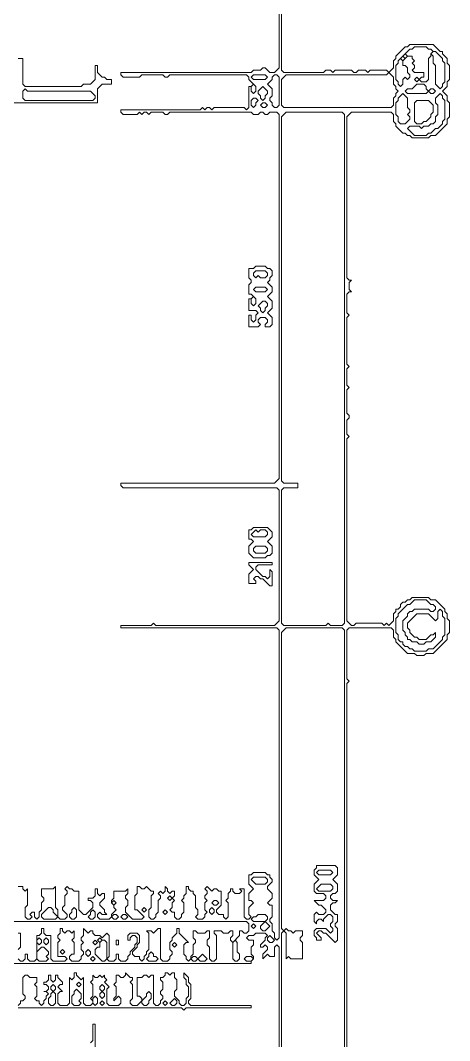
# Model space of a CAD drawing. Extents: x 4 to 2473, y 19 to 1752.
# Drawn here: x 1945 to 2129, y 920 to 1357.3 of the extents above; entities that cross this region are included whole.
import ezdxf

# ---------------------------------------------------------------- set-up
doc = ezdxf.new("R2010")
doc.units = 0
doc.layers.add('TRACE_CURVE', color=3, linetype='Continuous', lineweight=0)
doc.layers.add('TRACE_TEXT_SYMBOL', color=6, linetype='Continuous', lineweight=0)

msp = doc.modelspace()

# ---------------------------------------------------------------- linework, layer by layer
at = {"layer": 'TRACE_CURVE', "color": 3}
for points in [[(2056, 1490), (2056, 1337), (2054, 1335), (2052, 1335), (2050, 1337), (2049, 1337), (2048, 1336), (2045, 1336), (2044, 1335), (1988, 1335), (1988, 1334), (1989, 1333)], [(2105, 1317), (2105, 1314), (2106, 1313), (2106, 1312), (2109, 1309), (2110, 1309), (2111, 1308), (2112, 1308), (2113, 1307), (2120, 1307), (2121, 1308), (2123, 1308), (2128, 1313), (2128, 1315), (2129, 1316), (2129, 1322), (2128, 1323), (2128, 1325), (2126, 1327), (2128, 1329), (2128, 1331), (2129, 1332), (2129, 1338), (2128, 1339), (2128, 1341), (2126, 1343), (2126, 1344), (2125, 1344), (2122, 1347), (2112, 1347), (2111, 1346), (2110, 1346), (2106, 1342), (2106, 1341), (2105, 1340), (2105, 1337), (2103, 1335), (2102, 1336), (2095, 1336), (2094, 1335), (2093, 1336), (2090, 1336), (2089, 1335), (2088, 1335), (2087, 1336), (2080, 1336), (2079, 1335), (2078, 1336), (2076, 1336), (2075, 1335), (2058, 1335), (2057, 1336), (2057, 1490)], [(1933, 1322), (1978, 1322), (1978, 1328), (1980, 1330), (1984, 1330), (1984, 1332), (1982, 1332), (1981, 1333), (1980, 1333), (1978, 1335), (1978, 1338), (1977, 1338), (1977, 1332), (1975, 1330), (1972, 1330), (1971, 1329), (1947, 1329), (1946, 1330), (1946, 1341), (1944, 1341)], [(1989, 1333), (1996, 1333), (1997, 1334), (2006, 1334), (2007, 1333), (2008, 1333), (2009, 1334), (2042, 1334), (2043, 1333), (2043, 1332), (2045, 1330), (2044, 1329), (2043, 1329), (2043, 1320), (2042, 1319), (2041, 1320), (2028, 1320), (2027, 1319), (2026, 1320), (2025, 1320), (2024, 1319), (2023, 1320), (2022, 1319), (1988, 1319), (1988, 1318), (1989, 1317), (1995, 1317), (1996, 1318), (1997, 1317), (1998, 1318), (1999, 1318), (2000, 1317), (2001, 1318), (2006, 1318), (2007, 1317), (2008, 1317), (2009, 1318), (2044, 1318), (2045, 1317), (2047, 1317), (2048, 1318), (2049, 1318), (2050, 1317), (2051, 1317), (2052, 1318), (2055, 1318), (2056, 1317), (2056, 1161), (2054, 1159), (1988, 1159), (1988, 1158), (1989, 1157), (2055, 1157), (2056, 1156), (2056, 1100), (2054, 1098), (2003, 1098), (2002, 1099), (2001, 1098), (1988, 1098), (1988, 1097), (2055, 1097), (2056, 1096), (2056, 964)], [(2114, 1086), (2115, 1085), (2118, 1085), (2119, 1086), (2122, 1086), (2128, 1092), (2128, 1094), (2129, 1095), (2129, 1100), (2128, 1101), (2128, 1103), (2127, 1104), (2127, 1105), (2123, 1109), (2121, 1109), (2120, 1110), (2113, 1110), (2112, 1109), (2111, 1109), (2110, 1108), (2109, 1108), (2108, 1107), (2108, 1106), (2107, 1105), (2106, 1105), (2106, 1104), (2105, 1103), (2105, 1100), (2103, 1098), (2102, 1099), (2101, 1098), (2100, 1099), (2089, 1099), (2088, 1098), (2087, 1098), (2085, 1100), (2085, 1178), (2086, 1179), (2085, 1180), (2085, 1186), (2086, 1187), (2086, 1188), (2085, 1189), (2085, 1199), (2086, 1200), (2085, 1201), (2085, 1208), (2086, 1209), (2085, 1210), (2085, 1230), (2086, 1231), (2085, 1232), (2085, 1240), (2086, 1241), (2087, 1241), (2086, 1242), (2086, 1245), (2087, 1246), (2086, 1246), (2085, 1247), (2085, 1316), (2087, 1318), (2104, 1318), (2105, 1317)], [(2107, 1094), (2106, 1095), (2106, 1101), (2107, 1102), (2107, 1103), (2111, 1107), (2112, 1107), (2114, 1109)], [(2114, 1109), (2119, 1109), (2121, 1107), (2122, 1107), (2123, 1106), (2123, 1105), (2122, 1104), (2121, 1104), (2120, 1105), (2114, 1105), (2113, 1104), (2112, 1104), (2111, 1103), (2111, 1102), (2109, 1100), (2109, 1096), (2110, 1095), (2110, 1094), (2111, 1093), (2111, 1092), (2112, 1092), (2113, 1091), (2115, 1091), (2116, 1090), (2118, 1090), (2119, 1091), (2121, 1091), (2123, 1093), (2123, 1095), (2122, 1094), (2121, 1094), (2119, 1092), (2116, 1092), (2115, 1093), (2114, 1093), (2112, 1095), (2112, 1096), (2111, 1097), (2111, 1099), (2115, 1103), (2120, 1103), (2123, 1100), (2124, 1101), (2124, 1104), (2125, 1105), (2126, 1104), (2126, 1102), (2127, 1101), (2127, 1094), (2126, 1093), (2126, 1092), (2122, 1088), (2120, 1088), (2119, 1087), (2114, 1087), (2113, 1088), (2112, 1088), (2111, 1089), (2110, 1089), (2109, 1090), (2109, 1091), (2108, 1091), (2107, 1092), (2107, 1094)], [(2059, 968), (2058, 967), (2057, 968), (2057, 1095), (2059, 1097)], [(2059, 1097), (2083, 1097), (2084, 1096), (2084, 862)], [(2085, 862), (2085, 1073), (2086, 1074), (2085, 1075), (2085, 1096), (2086, 1097), (2104, 1097), (2105, 1096), (2105, 1093), (2106, 1092), (2106, 1091), (2111, 1086), (2114, 1086)], [(2056, 964), (2055, 963), (2054, 964), (2054, 966), (2053, 967), (2053, 970), (2052, 971), (2052, 972), (2053, 973), (2053, 978), (2052, 978), (2051, 979), (2053, 981), (2053, 983), (2051, 985), (2051, 986), (2053, 988), (2053, 989), (2052, 990), (2052, 991), (2051, 991), (2050, 992), (2045, 992), (2044, 991), (2043, 991), (2043, 987), (2045, 985), (2043, 983), (2043, 980), (2044, 980), (2045, 979), (2043, 977), (2043, 974), (2044, 973), (2043, 972), (2042, 972), (2041, 973), (2041, 985), (2039, 985), (2040, 984), (2039, 983), (2037, 983), (2036, 984), (2036, 985), (2035, 985), (2035, 984), (2034, 983), (2034, 981), (2033, 980), (2034, 979), (2034, 973), (2033, 972), (2032, 973), (2032, 974), (2030, 974), (2029, 975), (2029, 976), (2031, 978), (2031, 984), (2030, 984), (2029, 985), (2028, 985), (2027, 984), (2025, 986)], [(1970, 976), (1970, 984), (1968, 984), (1967, 985), (1966, 985), (1965, 986), (1964, 985), (1965, 984), (1965, 983), (1964, 982), (1964, 978), (1963, 977), (1963, 976), (1965, 974), (1965, 973), (1964, 972), (1962, 972), (1961, 973), (1961, 976), (1960, 977), (1960, 986), (1959, 985), (1954, 985), (1954, 982), (1955, 981), (1955, 980), (1954, 979), (1954, 976), (1953, 975), (1953, 973), (1952, 972), (1951, 973), (1951, 975), (1950, 975), (1949, 974), (1950, 973), (1949, 972), (1948, 972), (1947, 973), (1947, 977), (1948, 978), (1948, 985), (1947, 984), (1946, 985), (1946, 986), (1944, 986)], [(2000, 976), (2001, 977), (2001, 982), (2002, 983), (2002, 984), (2001, 984), (1999, 986), (1998, 985), (1997, 985), (1996, 986), (1995, 986), (1995, 983), (1994, 982), (1994, 976), (1995, 976), (1998, 973), (1997, 972), (1993, 972), (1990, 975), (1990, 977), (1991, 978), (1991, 980), (1990, 981), (1990, 982), (1991, 983), (1991, 985), (1990, 984), (1985, 984), (1985, 981), (1984, 980), (1984, 979), (1985, 978), (1985, 977), (1986, 976), (1984, 974), (1984, 973), (1983, 972), (1979, 972), (1978, 973), (1978, 974), (1979, 975), (1980, 974), (1982, 974), (1981, 975), (1981, 976), (1979, 978), (1979, 979), (1981, 981), (1981, 983), (1980, 983), (1979, 982), (1978, 983), (1978, 985), (1977, 985), (1977, 982), (1976, 981), (1974, 981), (1974, 980), (1975, 980), (1976, 979), (1976, 977), (1973, 974), (1972, 974), (1970, 976)], [(2025, 986), (2024, 985), (2025, 984), (2025, 983), (2024, 982), (2024, 981), (2025, 980), (2024, 979), (2024, 976), (2025, 975), (2024, 974), (2024, 973), (2023, 972), (2021, 972), (2020, 973), (2021, 974), (2021, 976), (2020, 977), (2020, 982), (2019, 983), (2019, 984), (2018, 984), (2017, 985), (2017, 986), (2016, 986), (2016, 983), (2015, 982), (2015, 981), (2014, 980), (2015, 979), (2015, 975), (2014, 974), (2014, 973), (2013, 972), (2012, 972), (2011, 973), (2011, 975), (2010, 975), (2009, 976), (2010, 977), (2010, 979), (2011, 980), (2010, 981), (2011, 982), (2011, 984), (2010, 984), (2009, 983), (2008, 984), (2008, 985), (2007, 986), (2007, 984), (2006, 983), (2005, 984), (2004, 983), (2005, 982), (2005, 981), (2004, 980), (2004, 975), (2003, 974), (2003, 973), (2002, 972), (2001, 972), (2000, 973), (2000, 976)], [(1900, 971), (2042, 971), (2043, 970), (2043, 967), (2042, 966), (2041, 966), (2040, 967), (2039, 967), (2039, 965), (2036, 962), (2035, 963), (2035, 964), (2036, 965), (2036, 967), (2035, 967), (2034, 966), (2032, 966), (2031, 967), (2028, 967), (2028, 966), (2029, 965), (2029, 955), (2028, 954), (2027, 954), (2026, 955), (2026, 960), (2025, 961), (2025, 963), (2026, 964), (2026, 967), (2025, 967), (2024, 966), (2021, 966), (2020, 967), (2019, 967), (2019, 964), (2020, 963), (2020, 962), (2019, 961), (2019, 957), (2018, 956), (2018, 955), (2017, 954), (2016, 955), (2016, 956), (2015, 957), (2015, 961), (2016, 962), (2017, 962), (2013, 966), (2013, 968), (2012, 968), (2012, 966), (2010, 964), (2010, 963), (2009, 962), (2009, 959), (2010, 958), (2010, 957), (2009, 956), (2009, 955), (2008, 954)], [(1972, 962), (1971, 961), (1971, 959), (1972, 958), (1972, 957), (1971, 956), (1971, 955), (1970, 954), (1967, 954), (1966, 955), (1966, 956), (1967, 957), (1968, 957), (1968, 962), (1967, 963), (1968, 964), (1968, 967), (1967, 966), (1966, 967), (1965, 967), (1964, 966), (1963, 967), (1963, 968), (1962, 968), (1962, 966), (1961, 965), (1961, 964), (1962, 963), (1961, 962), (1961, 956), (1964, 956), (1965, 955), (1964, 954), (1959, 954), (1958, 955), (1958, 965), (1956, 965), (1955, 966), (1955, 968), (1954, 968), (1954, 966), (1953, 965), (1952, 965), (1952, 955), (1951, 954), (1949, 954), (1948, 955), (1948, 957), (1947, 957), (1947, 955), (1946, 954), (1945, 954), (1944, 955)], [(2008, 954), (2006, 954), (2005, 955), (2005, 968), (2004, 968), (2002, 966), (2001, 967), (1999, 967), (2000, 966), (2000, 959), (1999, 958), (1999, 957), (1998, 956), (1998, 955), (1997, 954), (1996, 955), (1996, 956), (1994, 956), (1993, 957), (1993, 958), (1995, 960), (1995, 961), (1996, 962), (1996, 965), (1995, 966), (1992, 966), (1991, 965), (1991, 963), (1992, 963), (1992, 964), (1993, 965), (1994, 965), (1995, 964), (1995, 962), (1994, 961), (1994, 960), (1992, 958), (1992, 957), (1991, 956), (1991, 955), (1990, 954), (1988, 954), (1987, 955), (1987, 957), (1986, 957), (1986, 955), (1985, 954), (1983, 954), (1982, 955), (1983, 956), (1983, 965), (1982, 966), (1980, 964), (1979, 965), (1977, 965), (1976, 966), (1976, 967), (1975, 967), (1974, 966), (1972, 968), (1972, 965), (1971, 964), (1971, 963), (1972, 962)], [(2057, 904), (2057, 966), (2058, 967), (2059, 966), (2059, 955), (2060, 956), (2061, 955), (2066, 955), (2066, 962), (2065, 963), (2065, 964), (2066, 965), (2066, 967), (2063, 967), (2062, 966), (2061, 967), (2060, 967), (2059, 968)], [(1944, 959), (1945, 960), (1945, 966), (1944, 966)], [(2045, 961), (2045, 963), (2043, 963), (2042, 964), (2043, 965), (2045, 965)], [(2045, 965), (2046, 966), (2050, 966), (2051, 965), (2050, 964), (2050, 963), (2048, 961), (2048, 960), (2049, 960), (2050, 961), (2051, 960), (2051, 959), (2049, 957), (2049, 955), (2051, 957), (2052, 956), (2054, 956), (2054, 960), (2055, 961), (2056, 960), (2056, 903)], [(1857, 919), (1856, 920), (1856, 933), (1857, 934), (1896, 934), (1894, 936), (1894, 937), (1892, 935), (1867, 935), (1866, 936), (1866, 952), (1867, 953), (2044, 953), (2044, 954), (2045, 955), (2045, 956), (2044, 957), (2044, 960), (2045, 961)], [(1977, 903), (1977, 927), (1976, 927), (1976, 920), (1975, 919)]]:
    msp.add_lwpolyline(points, dxfattribs=at)
for points in [[(2109, 1342), (2110, 1343), (2111, 1342), (2110, 1341)], [(2113, 1345), (2114, 1346), (2119, 1346), (2120, 1345), (2121, 1345), (2122, 1344), (2121, 1343), (2121, 1342), (2120, 1341), (2120, 1332), (2119, 1331), (2117, 1331), (2116, 1332), (2117, 1333), (2118, 1333), (2118, 1335), (2114, 1335), (2113, 1336), (2114, 1337), (2114, 1338), (2113, 1339), (2114, 1340), (2113, 1341), (2113, 1342), (2111, 1342), (2110, 1343), (2112, 1345)], [(2121, 1343), (2122, 1344), (2123, 1344), (2126, 1341), (2126, 1340), (2127, 1339), (2127, 1331), (2126, 1330), (2126, 1329), (2125, 1328), (2123, 1330), (2123, 1338), (2122, 1339), (2122, 1342)], [(2107, 1340), (2108, 1341), (2109, 1340), (2109, 1338), (2110, 1338), (2111, 1337), (2111, 1335), (2112, 1334), (2112, 1333), (2111, 1332), (2110, 1333), (2109, 1332), (2109, 1330), (2108, 1329), (2107, 1330), (2107, 1331), (2106, 1332), (2106, 1338), (2107, 1339)], [(2108, 1341), (2109, 1342), (2110, 1341), (2109, 1340)], [(2044, 1333), (2045, 1334), (2050, 1334), (2051, 1333), (2050, 1332), (2045, 1332)], [(2053, 1333), (2054, 1334), (2055, 1334), (2056, 1333), (2056, 1321), (2055, 1320), (2054, 1320), (2053, 1321), (2053, 1322), (2052, 1323), (2052, 1324), (2053, 1325), (2053, 1328), (2051, 1330), (2053, 1332)], [(2102, 1334), (2103, 1335), (2105, 1333), (2105, 1330), (2106, 1329), (2106, 1328), (2107, 1327), (2106, 1326), (2106, 1325), (2105, 1324), (2105, 1321), (2104, 1320), (2058, 1320), (2057, 1321), (2057, 1332), (2059, 1334)], [(2044, 1329), (2045, 1330), (2046, 1329), (2046, 1327), (2045, 1326), (2044, 1327)], [(2115, 1330), (2118, 1330), (2119, 1329), (2119, 1328), (2120, 1327), (2119, 1326), (2111, 1326), (2110, 1327), (2111, 1328), (2113, 1328)], [(2114, 1332), (2115, 1333), (2116, 1332), (2115, 1331)], [(1946, 1327), (1947, 1328), (1948, 1327), (1975, 1327), (1977, 1325), (1977, 1324), (1976, 1323), (1947, 1323), (1946, 1324)], [(2049, 1329), (2051, 1327), (2051, 1326), (2050, 1325), (2050, 1324), (2049, 1323), (2048, 1324), (2048, 1325), (2047, 1326), (2047, 1327)], [(2109, 1326), (2111, 1324), (2111, 1320), (2112, 1319), (2112, 1318), (2111, 1317), (2112, 1316), (2112, 1315), (2110, 1313), (2108, 1313), (2107, 1314), (2107, 1316), (2106, 1317), (2106, 1322), (2107, 1323), (2107, 1324)], [(2125, 1326), (2126, 1325), (2126, 1324), (2127, 1323), (2127, 1315), (2126, 1314), (2126, 1313), (2124, 1311), (2123, 1311), (2121, 1309), (2120, 1309), (2119, 1308), (2114, 1308), (2111, 1311), (2112, 1312), (2116, 1312), (2117, 1311), (2118, 1312), (2120, 1312), (2121, 1313), (2122, 1313), (2123, 1314), (2123, 1316), (2124, 1317), (2124, 1321), (2123, 1322), (2123, 1324)], [(2120, 1327), (2121, 1328), (2122, 1328), (2123, 1327), (2122, 1326), (2121, 1326)], [(2044, 1323), (2045, 1324), (2046, 1324), (2047, 1323), (2046, 1322), (2046, 1321), (2045, 1320), (2044, 1321)], [(2048, 1321), (2049, 1322), (2050, 1322), (2051, 1321), (2050, 1320), (2049, 1320)], [(2114, 1322), (2115, 1323), (2120, 1323), (2122, 1321), (2122, 1318), (2121, 1317), (2121, 1316), (2119, 1314), (2118, 1314), (2117, 1313), (2115, 1313), (2114, 1314)], [(2059, 1318), (2083, 1318), (2084, 1317), (2084, 1099), (2083, 1098), (2078, 1098), (2077, 1099), (2076, 1098), (2058, 1098), (2057, 1099), (2057, 1156), (2058, 1157), (2064, 1157), (2064, 1159), (2058, 1159), (2057, 1160), (2057, 1316)], [(2044, 989), (2045, 990), (2050, 990), (2051, 989), (2051, 988), (2050, 987), (2046, 987)], [(1984, 979), (1985, 980), (1986, 979), (1985, 978)], [(2008, 981), (2009, 982), (2010, 981), (2009, 980)], [(2027, 979), (2028, 980), (2029, 980), (2030, 979), (2029, 978), (2028, 978)], [(1957, 977), (1958, 977), (1959, 976), (1959, 975), (1961, 973), (1960, 972), (1955, 972), (1954, 973), (1954, 974)], [(1967, 976), (1968, 977), (1969, 976), (1969, 973), (1968, 972), (1967, 972), (1966, 973), (1966, 974), (1967, 975)], [(1975, 975), (1976, 976), (1977, 975), (1977, 973), (1976, 972), (1975, 972), (1974, 973), (1975, 974)], [(1997, 976), (1998, 977), (1999, 976), (1998, 975)], [(2006, 975), (2007, 976), (2008, 975), (2007, 974)], [(2026, 976), (2027, 977), (2028, 976), (2028, 975), (2027, 974), (2026, 975)], [(1984, 973), (1985, 974), (1986, 974), (1987, 973), (1986, 972), (1985, 972)], [(1988, 973), (1989, 974), (1990, 974), (1991, 973), (1990, 972), (1989, 972)], [(2046, 973), (2047, 974), (2050, 974), (2051, 973), (2051, 972), (2050, 971), (2045, 971), (2044, 972), (2045, 973)], [(2050, 971), (2052, 969), (2050, 967), (2049, 967), (2048, 968), (2048, 969)], [(2044, 969), (2045, 970), (2046, 969), (2045, 968)], [(1952, 963), (1953, 964), (1954, 963), (1954, 962), (1953, 961), (1952, 962)], [(1955, 963), (1956, 964), (1957, 963), (1957, 962), (1956, 961), (1955, 962)], [(1976, 962), (1977, 963), (1978, 962), (1977, 961)], [(1979, 962), (1980, 963), (1981, 963), (1982, 962), (1982, 955), (1981, 954), (1980, 954), (1977, 957), (1977, 959), (1978, 960), (1979, 960)], [(1978, 963), (1979, 964), (1980, 963), (1979, 962)], [(2036, 962), (2037, 963), (2038, 962), (2038, 958), (2039, 957), (2039, 955), (2038, 954), (2037, 954), (2036, 955)], [(2051, 964), (2052, 965), (2054, 963), (2053, 962), (2052, 962), (2051, 963)], [(1954, 960), (1955, 960), (1957, 958), (1957, 957), (1956, 956), (1957, 955), (1956, 954), (1953, 954), (1952, 955), (1952, 958)], [(1962, 958), (1963, 959), (1964, 958), (1963, 957)], [(1973, 958), (1974, 959), (1975, 958), (1975, 957), (1974, 956), (1973, 957)], [(2000, 957), (2001, 958), (2002, 957), (2002, 956), (2003, 956), (2004, 955), (2003, 954), (2000, 954), (1999, 955), (2000, 956)], [(2010, 961), (2011, 962), (2012, 961), (2011, 960)], [(1975, 955), (1976, 956), (1977, 955), (1976, 954)], [(2018, 955), (2019, 956), (2020, 956), (2021, 955), (2020, 954), (2019, 954)], [(2023, 957), (2025, 955), (2024, 954), (2022, 954), (2021, 955)], [(2041, 955), (2042, 956), (2044, 956), (2045, 955), (2044, 954), (2042, 954)]]:
    msp.add_lwpolyline(points, close=True, dxfattribs=at)
at = {"layer": 'TRACE_TEXT_SYMBOL', "color": 6}
for points in [[(2046, 1252), (2045, 1251), (2043, 1251), (2043, 1247), (2044, 1246), (2044, 1245), (2043, 1244), (2043, 1240), (2044, 1240), (2045, 1239), (2044, 1238), (2043, 1238), (2043, 1233), (2046, 1233), (2047, 1232), (2046, 1231), (2046, 1229), (2045, 1228), (2044, 1229), (2044, 1231), (2043, 1231), (2043, 1226), (2047, 1226), (2048, 1227), (2047, 1228), (2047, 1229), (2048, 1230), (2050, 1230), (2051, 1229), (2051, 1228), (2050, 1227), (2050, 1226), (2052, 1226), (2053, 1227), (2053, 1230), (2051, 1232), (2053, 1234), (2053, 1237), (2051, 1239), (2053, 1241), (2053, 1243), (2051, 1245), (2052, 1246), (2052, 1247), (2053, 1248), (2053, 1250), (2052, 1251), (2051, 1251), (2050, 1252)], [(2045, 1249), (2046, 1250), (2050, 1250), (2051, 1249), (2051, 1248), (2050, 1247), (2048, 1247), (2047, 1248), (2046, 1247), (2045, 1248)], [(2045, 1242), (2046, 1243), (2050, 1243), (2051, 1242), (2050, 1241), (2046, 1241)], [(2044, 1238), (2045, 1239), (2046, 1238), (2046, 1236), (2045, 1235), (2044, 1236)], [(2049, 1237), (2050, 1237), (2051, 1236), (2051, 1235), (2050, 1234), (2050, 1233), (2049, 1232), (2048, 1233), (2048, 1234), (2047, 1235)], [(2045, 1140), (2044, 1139), (2043, 1139), (2043, 1135), (2044, 1135), (2045, 1134), (2043, 1132), (2043, 1129), (2045, 1127), (2050, 1127), (2051, 1128), (2052, 1128), (2053, 1129), (2053, 1132), (2051, 1134), (2053, 1136), (2053, 1138), (2051, 1140)], [(2046, 1139), (2047, 1138), (2048, 1139), (2050, 1139), (2051, 1138), (2051, 1137), (2050, 1136), (2045, 1136), (2044, 1137)], [(2045, 1131), (2046, 1132), (2050, 1132), (2051, 1131), (2051, 1130), (2050, 1129), (2046, 1129), (2045, 1130)], [(2043, 1125), (2043, 1124), (2045, 1122), (2043, 1120), (2043, 1116), (2046, 1116), (2046, 1117), (2045, 1118), (2046, 1119), (2047, 1119), (2048, 1118), (2049, 1118), (2052, 1115), (2053, 1115), (2053, 1121), (2052, 1122), (2052, 1119), (2051, 1118), (2050, 1119), (2049, 1119), (2046, 1122), (2046, 1123), (2047, 1124), (2053, 1124), (2053, 1125)], [(2072, 992), (2073, 993), (2078, 993), (2079, 992), (2078, 991), (2073, 991)], [(2074, 987), (2078, 987), (2079, 986), (2079, 985), (2078, 984), (2073, 984), (2072, 985)], [(1986, 963), (1986, 961), (1987, 961), (1987, 963)], [(1969, 944), (1970, 945), (1971, 944), (1970, 943)], [(1958, 940), (1959, 941), (1960, 940), (1960, 936), (1959, 935), (1958, 935), (1957, 936), (1957, 938), (1958, 939)], [(1958, 943), (1959, 944), (1960, 943), (1960, 942), (1959, 941), (1958, 942)], [(1968, 941), (1969, 942), (1971, 940), (1971, 938), (1970, 937), (1971, 936), (1970, 935), (1968, 935), (1967, 936), (1967, 939), (1968, 940)], [(1979, 943), (1980, 944), (1981, 943), (1981, 942), (1980, 941), (1979, 942)], [(1979, 940), (1980, 941), (1981, 940), (1981, 939), (1980, 938), (1979, 939)], [(1999, 940), (2000, 941), (2001, 940), (2001, 938), (2000, 937), (2000, 936), (1999, 935), (1998, 935), (1997, 936), (1997, 937), (1999, 939)], [(1976, 938), (1977, 939), (1978, 938), (1978, 936), (1977, 935), (1976, 936)], [(1979, 936), (1980, 937), (1981, 936), (1980, 935)], [(2006, 936), (2007, 937), (2008, 936), (2007, 935)], [(2011, 938), (2012, 937), (2012, 936), (2011, 935), (2010, 935), (2009, 936)]]:
    msp.add_lwpolyline(points, close=True, dxfattribs=at)
for points in [[(2072, 995), (2072, 994), (2071, 993), (2071, 991), (2073, 989), (2071, 987), (2071, 984), (2072, 983), (2075, 983), (2076, 982), (2076, 981), (2075, 980), (2071, 980), (2073, 978), (2074, 978), (2076, 976), (2076, 975), (2075, 974), (2073, 974), (2072, 975), (2071, 974), (2071, 971), (2072, 970), (2072, 971), (2073, 972), (2074, 972), (2075, 971), (2075, 972), (2077, 974), (2078, 974), (2079, 973), (2079, 971), (2078, 970), (2078, 969), (2079, 968), (2079, 967), (2078, 966), (2076, 968), (2072, 968), (2071, 967), (2071, 965), (2072, 964), (2072, 963), (2074, 963), (2074, 964), (2072, 966), (2073, 967), (2074, 967), (2075, 966), (2076, 966), (2080, 962), (2081, 963), (2081, 968), (2080, 969), (2080, 970), (2081, 971), (2081, 974), (2080, 974), (2078, 976), (2078, 978), (2079, 979), (2080, 979), (2081, 980), (2079, 980)], [(2079, 980), (2078, 981), (2078, 982), (2079, 983), (2080, 983), (2081, 984), (2081, 987), (2079, 989), (2081, 991), (2081, 994), (2080, 995), (2072, 995)], [(1944, 934), (2014, 934), (2015, 933), (2016, 934), (2044, 934), (2044, 935), (2018, 935), (2017, 936), (2017, 937), (2018, 938), (2018, 944), (2017, 945), (2017, 947), (2015, 949), (2015, 947), (2016, 946), (2016, 944), (2017, 943), (2017, 939), (2016, 938), (2016, 936), (2015, 935), (2014, 935), (2013, 936), (2013, 937), (2011, 939), (2011, 941), (2012, 942), (2012, 946), (2011, 947), (2011, 949), (2010, 949), (2009, 948), (2008, 949), (2007, 949), (2007, 948), (2006, 947), (2005, 947), (2005, 946), (2006, 945), (2006, 942), (2005, 941), (2005, 940), (2006, 939), (2006, 938), (2005, 937), (2005, 936), (2004, 935), (2003, 935), (2002, 936), (2002, 948)], [(1969, 949), (1968, 949), (1968, 947), (1967, 946), (1966, 947), (1966, 936), (1965, 935), (1962, 935), (1961, 936), (1961, 940), (1962, 941), (1963, 941), (1961, 943), (1962, 944), (1963, 944), (1963, 945), (1961, 947), (1961, 948), (1960, 948), (1960, 946), (1959, 945), (1958, 946), (1958, 948), (1957, 948), (1957, 946), (1956, 945), (1955, 945), (1955, 944), (1956, 944), (1957, 943), (1957, 942), (1956, 941), (1955, 941), (1956, 941), (1957, 940), (1956, 939), (1956, 938), (1955, 937), (1955, 936), (1954, 935), (1953, 936), (1953, 937), (1952, 937), (1951, 938), (1952, 939), (1952, 943), (1951, 944), (1952, 945), (1952, 947), (1949, 947), (1948, 948), (1947, 948), (1946, 947), (1946, 940), (1947, 939), (1947, 938), (1946, 937), (1945, 937), (1945, 936), (1944, 935)], [(2002, 948), (2001, 948), (2000, 947), (1999, 948), (1998, 948), (1997, 947), (1995, 947), (1995, 939), (1996, 939), (1997, 938), (1997, 937), (1995, 935), (1993, 935), (1992, 936), (1992, 937), (1993, 938), (1993, 944), (1992, 945), (1993, 946), (1993, 947), (1992, 947), (1990, 949), (1990, 948), (1989, 947), (1988, 947), (1987, 948), (1986, 948), (1986, 945), (1985, 944), (1986, 943), (1986, 939), (1985, 938), (1985, 937), (1987, 939), (1988, 938), (1988, 936), (1987, 935), (1983, 935), (1982, 936), (1982, 942), (1983, 943), (1981, 945), (1982, 946), (1981, 947), (1981, 948), (1980, 947), (1979, 948), (1978, 947), (1977, 947), (1976, 948), (1976, 946), (1975, 945), (1976, 944), (1976, 939), (1975, 938), (1976, 937), (1976, 936), (1975, 935), (1973, 935), (1972, 936), (1972, 947), (1971, 946), (1969, 948), (1969, 949)]]:
    msp.add_lwpolyline(points, dxfattribs=at)

doc.saveas('drawing.dxf')
